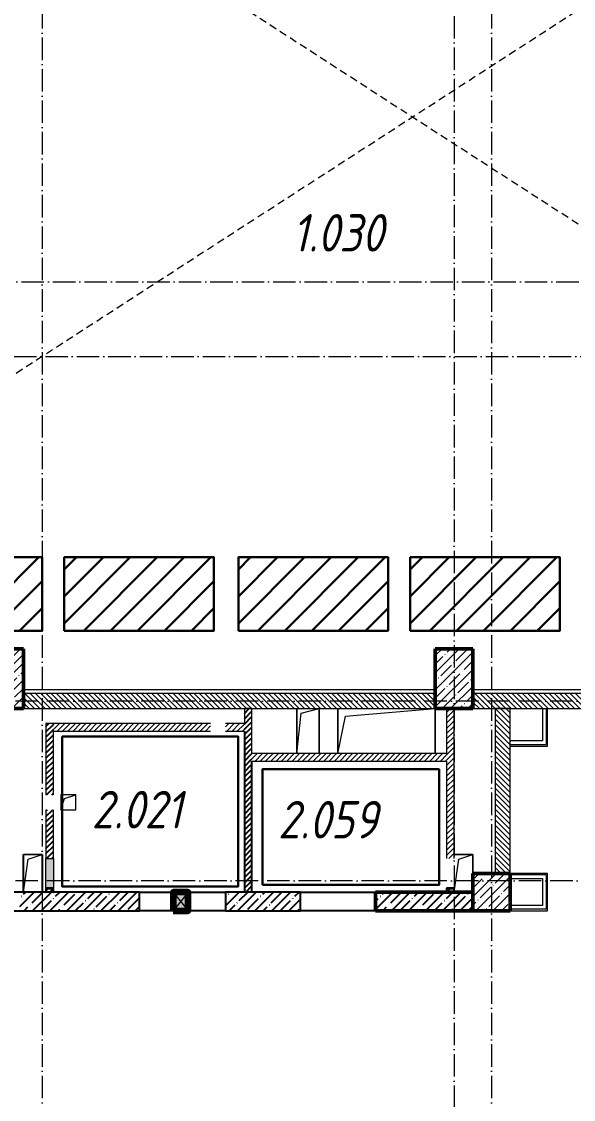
# Model space of a CAD drawing. Header units: millimetres. Extents: x -356862 to 418287, y 0 to 839748.
# Drawn here: x 41633 to 49003, y 523678 to 538072 of the extents above; entities that cross this region are included whole.
import ezdxf

# ---------------------------------------------------------------- set-up
doc = ezdxf.new("R2010")
doc.units = ezdxf.units.MM
doc.linetypes.add('200_ШТРИХ_ш1п0_6_', pattern=[160, 100, -60])
doc.linetypes.add('50_200_ШТРИХ_1Т_ш5_п1_п1_', pattern=[700, 500, -100, 0, -100])
for name, color, linetype, lineweight in [('0) строит. леса', 20, 'Continuous', 30), ('9.7) Заделка 956 шт', 6, 'Continuous', 158), ('A-DETL-____-OTLN-3', 7, '200_ШТРИХ_ш1п0_6_', 9), ('A-DETL-GENF-OTLN', 7, 'Continuous', 9), ('A-FLOR-____-OTLN', 7, 'Continuous', 9), ('A-GENM-____-MCUT', 7, 'Continuous', 25), ('A-GENM-____-OTLN', 7, 'Continuous', 9), ('A-GENM-____-OTLN-1', 7, 'Continuous', 25), ('A-GLAZ-____-OTLN', 7, 'Continuous', 9), ('A-WALL-____-MCUT', 7, 'Continuous', 13), ('A-WALL-____-MCUT-2', 7, 'Continuous', 50), ('A-WALL-____-PATT-1', 7, 'Continuous', 9), ('A-WALL-FNSH-MCUT-1', 7, 'Continuous', 9), ('B2.6.1)', 212, 'Continuous', 30), ('B2.8)', 183, 'Continuous', 30), ('S-COLS-____-MCUT', 7, 'Continuous', 50), ('S-COLS-____-OTLN', 7, 'Continuous', 9), ('S-GRID-____-OTLN-1', 7, '50_200_ШТРИХ_1Т_ш5_п1_п1_', 9), ('Марки помещений', 7, 'Continuous', 9)]:
    doc.layers.add(name, color=color, linetype=linetype, lineweight=lineweight)
doc.layers.add('A-GLAZ-____-OTLN-1', color=7, linetype='Continuous', lineweight=9, true_color=0xc0c0c0)
doc.styles.add('ISOCPEUR_I_2', font='isocpeui.ttf', dxfattribs={"width": 0.85, "height": 2.3})
pattern_1 = [(135, (-15591.663, 459015.94), (-35.35534, -35.35534), [])]
pattern_2 = [(45, (-15591.663, 459015.94), (-35.35534, 35.35534), [])]

# ---------------------------------------------------------------- blocks, each defined once
blk = doc.blocks.new('BSC_Колонна _Прямоугольная - 500х500-V78-АР1_План отверстий 2 этажа в осях 1-64_Ю-ЯЯ')
at = {"layer": 'S-COLS-____-OTLN'}
h = blk.add_hatch(dxfattribs=at)
h.set_pattern_fill('FP_90', color=256, style=0, pattern_type=2)
h.set_pattern_definition([(45, (-63500, -67431.04), (-114.04925, 114.04925), []), (45, (-63385.95, -67431.04), (-114.04925, 114.04925), [201.613, -40.323, 3.353, -36.97])])
h.paths.add_polyline_path([(-250, -250), (250, -250), (250, 250), (-250, 250)], flags=0)
at = {"layer": 'S-COLS-____-MCUT'}
for p, q in [((250, 250), (-250, 250)), ((-250, 250), (-250, -250)), ((250, -250), (250, 250)), ((-250, -250), (250, -250))]:
    blk.add_line(p, q, dxfattribs=at)
blk = doc.blocks.new('BSC_Колонна _Прямоугольная - 500х800-V86-АР1_План отверстий 2 этажа в осях 1-64_Ю-ЯЯ')
at = {"layer": 'S-COLS-____-OTLN'}
h = blk.add_hatch(dxfattribs=at)
h.set_pattern_fill('FP_99', color=256, style=0, pattern_type=2)
h.set_pattern_definition([(225, (57000, 70281.04), (114.04925, -114.04925), []), (225, (56885.95, 70281.04), (114.04925, -114.04925), [201.613, -40.323, 3.353, -36.97])])
h.paths.add_polyline_path([(-250, 400), (-250, -400), (250, -400), (250, 400)], flags=0)
at = {"layer": 'S-COLS-____-MCUT'}
for p, q in [((250, 400), (-250, 400)), ((-250, 400), (-250, -400)), ((250, -400), (250, 400)), ((-250, -400), (250, -400))]:
    blk.add_line(p, q, dxfattribs=at)
blk = doc.blocks.new('BSC_Колонна _Прямоугольная - 500х800-V87-АР1_План отверстий 2 этажа в осях 1-64_Ю-ЯЯ')
at = {"layer": 'S-COLS-____-OTLN'}
h = blk.add_hatch(dxfattribs=at)
h.set_pattern_fill('FP_100', color=256, style=0, pattern_type=2)
h.set_pattern_definition([(225, (63000, 70281.04), (114.04925, -114.04925), []), (225, (62885.95, 70281.04), (114.04925, -114.04925), [201.613, -40.323, 3.353, -36.97])])
h.paths.add_polyline_path([(-250, 400), (-250, -400), (250, -400), (250, 400)], flags=0)
at = {"layer": 'S-COLS-____-MCUT'}
for p, q in [((250, 400), (-250, 400)), ((-250, 400), (-250, -400)), ((250, -400), (250, 400)), ((-250, -400), (250, -400))]:
    blk.add_line(p, q, dxfattribs=at)
blk = doc.blocks.new('AR_Отверстие Ниша - Лючок-32404066-АР1_План отверстий 2 этажа в осях 1-64_Ю-ЯЯ')
at = {"layer": 'A-GLAZ-____-OTLN'}
blk.add_hatch(color=256, dxfattribs=at).paths.add_polyline_path([(200, -50), (200, 50), (-200, 50), (-200, -50)], flags=0)
for p, q in [((-200, 50), (200, 50)), ((-200, -50), (-200, 50)), ((200, -50), (-200, -50))]:
    blk.add_line(p, q, dxfattribs=at)
blk = doc.blocks.new('154_Фахверк_СКБ_Швеллер - Тип_100_3960_зеркало-29769493-АР1_План отверстий 2 этажа в осях 1-64_Ю-ЯЯ')
at = {"layer": 'A-GENM-____-MCUT'}
for p, q in [((175, 50), (125, 50)), ((125, 50), (125, -50)), ((128, 47), (175, 47)), ((128, -47), (128, 47)), ((175, 47), (175, 50)), ((125, -50), (175, -50)), ((175, -47), (128, -47)), ((175, -50), (175, -47))]:
    blk.add_line(p, q, dxfattribs=at)
blk = doc.blocks.new('AR_Отверстие прямоугольное _в плите_ - AR_Отверстие прямоугольное _в плите_-30459229-АР1_План отверстий 2 этажа в осях 1-64_Ю-ЯЯ')
at = {"layer": 'A-GENM-____-OTLN'}
for p, q in [((125, 250), (-125, 250)), ((-125, 250), (-125, -250)), ((-125, -250), (-63, 188)), ((-63, 188), (125, 250)), ((125, -250), (125, 250))]:
    blk.add_line(p, q, dxfattribs=at)
blk = doc.blocks.new('AR_Отверстие прямоугольное _в плите_ - AR_Отверстие прямоугольное _в плите_-30459207-АР1_План отверстий 2 этажа в осях 1-64_Ю-ЯЯ')
at = {"layer": 'A-GENM-____-OTLN'}
for p, q in [((100, 100), (-100, 100)), ((-100, 100), (-100, -100)), ((-100, -100), (-50, 50)), ((-50, 50), (100, 100)), ((100, -100), (100, 100)), ((-100, -100), (100, -100))]:
    blk.add_line(p, q, dxfattribs=at)
blk = doc.blocks.new('AR_Отверстие прямоугольное _в плите_ - AR_Отверстие прямоугольное _в плите_-V162-АР1_План отверстий 2 этажа в осях 1-64_Ю-ЯЯ')
at = {"layer": 'A-GENM-____-OTLN'}
for p, q in [((125, 250), (-125, 250)), ((-125, -250), (-63, 188)), ((-63, 188), (125, 250)), ((125, 0), (125, 250))]:
    blk.add_line(p, q, dxfattribs=at)
blk = doc.blocks.new('AR_Отверстие прямоугольное _в плите_ - AR_Отверстие прямоугольное _в плите_-30552610-АР1_План отверстий 2 этажа в осях 1-64_Ю-ЯЯ')
at = {"layer": 'A-GENM-____-OTLN'}
for p, q in [((-150, 300), (-150, -300)), ((-90, 240), (150, 300)), ((150, -300), (150, 300)), ((-150, -300), (-90, 240))]:
    blk.add_line(p, q, dxfattribs=at)
blk = doc.blocks.new('AR_Отверстие прямоугольное _в стене__БезПР - AR_Отверстие прямоугольное _в стене__БезПР-30578456-АР1_План отверстий 2 этажа в осях 1-64_Ю-ЯЯ')
at = {"layer": 'A-GLAZ-____-OTLN-1'}
blk.add_hatch(color=256, dxfattribs=at).paths.add_polyline_path([(100, -125), (100, 125), (-100, 125), (-100, -125)], flags=0)
at = {"layer": 'A-DETL-GENF-OTLN'}
for p, q in [((-100, -125), (-100, 125)), ((-100, 125), (100, 125)), ((100, 125), (-100, -125)), ((-100, 125), (100, -125)), ((100, 125), (-100, 125)), ((-100, 125), (-100, -125)), ((100, 125), (100, -125)), ((100, -125), (100, 125)), ((100, -125), (-100, -125)), ((-100, -125), (100, -125))]:
    blk.add_line(p, q, dxfattribs=at)
at = {"layer": 'A-GLAZ-____-OTLN'}
blk.add_line((100, 125), (-100, 125), dxfattribs=at)
blk = doc.blocks.new('AR_Отверстие прямоугольное _в плите_ - AR_Отверстие прямоугольное _в плите_-30552510-АР1_План отверстий 2 этажа в осях 1-64_Ю-ЯЯ')
at = {"layer": 'A-GENM-____-OTLN'}
for p, q in [((-650, 300), (-650, -300)), ((-550, 200), (650, 300)), ((650, -300), (650, 300)), ((-650, -300), (-550, 200))]:
    blk.add_line(p, q, dxfattribs=at)
blk = doc.blocks.new('2этаж')
at = {"layer": 'S-GRID-____-OTLN-1', "color": 251, "ltscale": 0.6, "true_color": 0x636466}
for p, q in [((47408.3, 549908.8), (47408.3, 511907.5)), ((41908.3, 549620.5), (41908.3, 512048.6)), ((47908.3, 549620.5), (47908.3, 512048.6)), ((33650.4, 534597), (88482.7, 534597)), ((18845.8, 533597), (88482.7, 533597)), ((88482.7, 528997), (33650.4, 528997)), ((88482.7, 526597), (-20260.4, 526597))]:
    blk.add_line(p, q, dxfattribs=at)

msp = doc.modelspace()

# ---------------------------------------------------------------- hatches: boundary and pattern name
h = msp.add_hatch()
h.set_pattern_fill('FP_5', color=256, style=0, pattern_type=2)
h.set_pattern_definition(pattern_2)
h.paths.add_polyline_path([(44708.3366, 526446.983), (44708.3366, 528896.983), (44608.3366, 528896.983), (44608.3366, 526446.983)], flags=0)
h = msp.add_hatch()
h.set_pattern_fill('FP_5', color=256, style=0, pattern_type=2)
h.set_pattern_definition(pattern_2)
h.paths.add_polyline_path([(41961.3366, 526446.983), (42055.3366, 526446.983), (42055.3366, 526493.983), (41961.3366, 526493.983)], flags=0)
h.paths.add_polyline_path([(41958.3366, 526896.983), (42058.3366, 526896.983), (42058.3366, 527546.983), (41958.3366, 527546.983), (41958.3366, 527541.4193)], flags=0)
h.paths.add_polyline_path([(41958.3366, 527746.983), (42058.3366, 527746.983), (42058.3366, 528696.983), (41958.3366, 528696.983)], flags=0)
h = msp.add_hatch()
h.set_pattern_fill('FP_13', color=256, style=0, pattern_type=2)
h.set_pattern_definition([(45, (-15591.66, 459015.94), (-114.04925, 114.04925), []), (45, (-15477.61, 459015.94), (-114.04925, 114.04925), [201.612, -40.322, 3.353, -36.97])])
h.paths.add_polyline_path([(47658.3366, 526196.983), (47658.3366, 526446.983), (46358.3366, 526446.983), (46358.3366, 526196.983), (47408.3366, 526196.983)], flags=0)
h.paths.add_polyline_path([(45358.3366, 526196.983), (45358.3366, 526446.983), (44358.3366, 526446.983), (44358.3366, 526196.983), (44488.1782, 526196.983)], flags=0)
h.paths.add_polyline_path([(41958.3366, 526196.983), (43208.3366, 526196.983), (43208.3366, 526446.983), (41608.3366, 526446.983), (41608.3366, 526196.983)], flags=0)
at = {"layer": '0) строит. леса'}
h = msp.add_hatch(dxfattribs=at)
h.set_pattern_fill('ANSI31', color=256, scale=80)
h.set_pattern_definition([(45, (40346.8, 675955.88), (-179.60512, 179.60512), [])])
h.paths.add_polyline_path([(39906.5794, 529937.3836), (41906.5794, 529937.3836), (41906.5794, 530917.3836), (39906.5794, 530917.3836)])
h = msp.add_hatch(dxfattribs=at)
h.set_pattern_fill('ANSI31', color=256, scale=80)
h.set_pattern_definition([(45, (42642.93, 675955.88), (-179.60512, 179.60512), [])])
h.paths.add_polyline_path([(42202.7034, 529937.3836), (44202.7034, 529937.3836), (44202.7034, 530917.3836), (42202.7034, 530917.3836)])
h = msp.add_hatch(dxfattribs=at)
h.set_pattern_fill('ANSI31', color=256, scale=80)
h.set_pattern_definition([(45, (44968.9, 675955.88), (-179.60512, 179.60512), [])])
h.paths.add_polyline_path([(44528.6681, 529937.3836), (46528.6681, 529937.3836), (46528.6681, 530917.3836), (44528.6681, 530917.3836)])
h = msp.add_hatch(dxfattribs=at)
h.set_pattern_fill('ANSI31', color=256, scale=80)
h.set_pattern_definition([(45, (47262.9, 675955.88), (-179.60512, 179.60512), [])])
h.paths.add_polyline_path([(46822.6812, 529937.3836), (48822.6812, 529937.3836), (48822.6812, 530917.3836), (46822.6812, 530917.3836)])
at = {"layer": 'A-WALL-____-PATT-1'}
h = msp.add_hatch(dxfattribs=at)
h.set_pattern_fill('FP_6', color=256, style=0, pattern_type=2)
h.set_pattern_definition(pattern_1)
h.paths.add_polyline_path([(47158.3366, 528896.983), (47158.3366, 529096.983), (41658.3366, 529096.983), (41658.3366, 528896.983), (46255.6789, 528896.983)], flags=0)
h = msp.add_hatch(dxfattribs=at)
h.set_pattern_fill('FP_6', color=256, style=0, pattern_type=2)
h.set_pattern_definition(pattern_1)
h.paths.add_polyline_path([(53108.3366, 528896.983), (53108.3366, 529096.983), (47658.3366, 529096.983), (47658.3366, 528896.983), (51558.1809, 528896.983)], flags=0)
h = msp.add_hatch(dxfattribs=at)
h.set_pattern_fill('FP_5', color=256, style=0, pattern_type=2)
h.set_pattern_definition(pattern_2)
h.paths.add_polyline_path([(47311.3366, 526446.983), (47405.3366, 526446.983), (47405.3366, 526493.983), (47311.3366, 526493.983)], flags=0)
h.paths.add_polyline_path([(47408.3366, 526896.983), (47408.3366, 528896.983), (47308.3366, 528896.983), (47308.3366, 526896.983), (47382.6223, 526896.983)], flags=0)
h = msp.add_hatch(dxfattribs=at)
h.set_pattern_fill('FP_6', color=256, style=0, pattern_type=2)
h.set_pattern_definition(pattern_1)
h.paths.add_polyline_path([(47958.3366, 526696.983), (48158.3366, 526696.983), (48158.3366, 528896.983), (47958.3366, 528896.983)], flags=0)
h = msp.add_hatch(dxfattribs=at)
h.set_pattern_fill('FP_5', color=256, style=0, pattern_type=2)
h.set_pattern_definition(pattern_2)
h.paths.add_polyline_path([(42058.3366, 528596.983), (44158.3366, 528596.983), (44158.3366, 528696.983), (42058.3366, 528696.983)], flags=0)
h.paths.add_polyline_path([(44608.3366, 528596.983), (44608.3366, 528696.983), (44358.3366, 528696.983), (44358.3366, 528596.983), (44488.1782, 528596.983)], flags=0)
h = msp.add_hatch(dxfattribs=at)
h.set_pattern_fill('FP_5', color=256, style=0, pattern_type=2)
h.set_pattern_definition(pattern_2)
h.paths.add_polyline_path([(44708.3366, 528196.983), (47308.3366, 528196.983), (47308.3366, 528296.983), (44708.3366, 528296.983)], flags=0)

# ---------------------------------------------------------------- linework, layer by layer
for p, q in [((44608.3366, 528596.983), (44608.3366, 526446.983)), ((44708.3366, 526446.983), (44708.3366, 528196.983)), ((41658.3366, 526446.983), (41658.3366, 526946.983)), ((41908.3366, 526946.983), (41908.3366, 526446.983)), ((41958.3366, 526446.983), (40158.3366, 526446.983)), ((42055.3366, 526446.983), (41961.3366, 526446.983)), ((43208.3366, 526446.983), (42058.3366, 526446.983)), ((43208.3366, 526196.983), (43208.3366, 526446.983)), ((43208.3366, 526446.983), (43659.7394, 526446.983)), ((43859.7394, 526446.983), (44358.3366, 526446.983)), ((45358.3366, 526446.983), (44358.3366, 526446.983)), ((44358.3366, 526446.983), (44358.3366, 526196.983)), ((45358.3366, 526196.983), (45358.3366, 526446.983)), ((45358.3366, 526446.983), (46358.3366, 526446.983)), ((38708.3366, 526196.983), (43208.3366, 526196.983)), ((43659.7394, 526196.983), (43208.3366, 526196.983)), ((44358.3366, 526196.983), (43859.7394, 526196.983)), ((44358.3366, 526196.983), (45358.3366, 526196.983)), ((46358.3366, 526196.983), (45358.3366, 526196.983))]:
    msp.add_line(p, q)
at = {"layer": '0) строит. леса'}
for points in [[(39906.5794, 529937.3836), (41906.5794, 529937.3836), (41906.5794, 530917.3836), (39906.5794, 530917.3836)], [(42202.7034, 529937.3836), (44202.7034, 529937.3836), (44202.7034, 530917.3836), (42202.7034, 530917.3836)], [(44528.6681, 529937.3836), (46528.6681, 529937.3836), (46528.6681, 530917.3836), (44528.6681, 530917.3836)], [(46822.6812, 529937.3836), (48822.6812, 529937.3836), (48822.6812, 530917.3836), (46822.6812, 530917.3836)]]:
    msp.add_lwpolyline(points, close=True, dxfattribs=at)
at = {"layer": '9.7) Заделка 956 шт'}
msp.add_lwpolyline([(43659.7394, 526196.983), (43859.7394, 526196.983), (43859.7394, 526446.983), (43659.7394, 526446.983)], close=True, dxfattribs=at)
at = {"layer": 'A-DETL-____-OTLN-3'}
for p, q in [((35408.3366, 544196.983), (58308.3366, 529396.983)), ((58308.3366, 544196.983), (35408.3366, 529396.983))]:
    msp.add_line(p, q, dxfattribs=at)
at = {"layer": 'A-FLOR-____-OTLN'}
for p, q in [((47158.3366, 529146.983), (41658.3366, 529146.983)), ((53108.3366, 529146.983), (47658.3366, 529146.983)), ((45307.0447, 528296.983), (45307.0447, 528896.983)), ((45607.0447, 528896.983), (45607.0447, 528296.983)), ((45858.3366, 528296.983), (45858.3366, 528896.983)), ((47158.3366, 528896.983), (47158.3366, 528296.983)), ((41658.3366, 526946.983), (41908.3366, 526946.983)), ((47408.3366, 526946.983), (47658.3366, 526946.983)), ((47658.3366, 526946.983), (47658.3366, 526696.983))]:
    msp.add_line(p, q, dxfattribs=at)
at = {"layer": 'A-WALL-____-MCUT'}
for p, q in [((47158.3366, 529096.983), (41658.3366, 529096.983)), ((53108.3366, 529096.983), (47658.3366, 529096.983)), ((41658.3366, 528896.983), (47158.3366, 528896.983)), ((47658.3366, 528896.983), (53108.3366, 528896.983)), ((48158.3366, 528896.983), (47958.3366, 528896.983)), ((47958.3366, 528896.983), (47958.3366, 526696.983)), ((48158.3366, 526696.983), (48158.3366, 528896.983)), ((48588.3366, 528896.983), (48588.3366, 528466.983)), ((48638.3366, 528896.983), (48638.3366, 528416.983)), ((48588.3366, 528466.983), (48158.3366, 528466.983)), ((48158.3366, 528416.983), (48638.3366, 528416.983)), ((48638.3366, 526676.983), (48158.3366, 526676.983)), ((48158.3366, 526626.983), (48588.3366, 526626.983)), ((48588.3366, 526626.983), (48588.3366, 526266.983)), ((48638.3366, 526676.983), (48638.3366, 526216.983)), ((48588.3366, 526266.983), (48158.3366, 526266.983)), ((48638.3366, 526216.983), (48158.3366, 526216.983))]:
    msp.add_line(p, q, dxfattribs=at)
at = {"layer": 'A-WALL-____-MCUT-2'}
for p, q in [((47308.3366, 526446.983), (46358.3366, 526446.983)), ((46358.3366, 526446.983), (46358.3366, 526196.983)), ((47405.3366, 526446.983), (47311.3366, 526446.983)), ((47658.3366, 526446.983), (47408.3366, 526446.983)), ((46358.3366, 526196.983), (47658.3366, 526196.983))]:
    msp.add_line(p, q, dxfattribs=at)
at = {"layer": 'A-WALL-FNSH-MCUT-1'}
for p, q in [((44608.3366, 528896.983), (44608.3366, 528696.983)), ((44708.3366, 528896.983), (44608.3366, 528896.983)), ((44708.3366, 528296.983), (44708.3366, 528896.983)), ((47308.3366, 528896.983), (47308.3366, 528296.983)), ((47408.3366, 526896.983), (47408.3366, 528896.983)), ((48658.3366, 528396.983), (48658.3366, 528896.983)), ((41958.3366, 528696.983), (41958.3366, 527746.983)), ((44158.3366, 528696.983), (41958.3366, 528696.983)), ((44608.3366, 528696.983), (44358.3366, 528696.983)), ((42058.3366, 527746.983), (42058.3366, 528596.983)), ((42058.3366, 528596.983), (44158.3366, 528596.983)), ((44358.3366, 528596.983), (44608.3366, 528596.983)), ((47308.3366, 528296.983), (44708.3366, 528296.983)), ((48158.3366, 528396.983), (48658.3366, 528396.983)), ((44708.3366, 528196.983), (47308.3366, 528196.983)), ((47308.3366, 528196.983), (47308.3366, 526896.983)), ((41958.3366, 527546.983), (41958.3366, 526896.983)), ((42058.3366, 526896.983), (42058.3366, 527546.983)), ((48658.3366, 526696.983), (48158.3366, 526696.983)), ((48658.3366, 526196.983), (48658.3366, 526696.983)), ((48158.3366, 526196.983), (48658.3366, 526196.983))]:
    msp.add_line(p, q, dxfattribs=at)
at = {"layer": 'B2.6.1)'}
msp.add_lwpolyline([(42174.7007, 528524.2468), (44527.2433, 528524.2468), (44527.2433, 526521.5844), (42174.7007, 526521.5844)], close=True, dxfattribs=at)
at = {"layer": 'B2.8)'}
msp.add_lwpolyline([(44848.6258, 526543.5601), (47208.1642, 526543.5601), (47208.1642, 528087.5534), (44848.6258, 528087.5534)], close=True, dxfattribs=at)
at = {"layer": 'S-GRID-____-OTLN-1', "color": 251, "ltscale": 0.6, "true_color": 0x636466}
for p, q in [((47408.3366, 549908.7924), (47408.3366, 511907.5288)), ((47408.3366, 549908.7924), (47408.3366, 511907.5288)), ((41908.3366, 549620.5347), (41908.3366, 512048.6475)), ((41908.3366, 549620.5347), (41908.3366, 512048.6475)), ((47908.3366, 549620.5347), (47908.3366, 512048.6475)), ((47908.3366, 549620.5347), (47908.3366, 512048.6475)), ((33650.3543, 534596.983), (88482.7432, 534596.983)), ((33650.3543, 534596.983), (88482.7432, 534596.983)), ((18845.7826, 533596.983), (88482.7432, 533596.983)), ((18845.7826, 533596.983), (88482.7432, 533596.983)), ((88482.7432, 528996.983), (33650.3543, 528996.983)), ((88482.7432, 528996.983), (33650.3543, 528996.983)), ((88482.7432, 526596.983), (-20260.4336, 526596.983)), ((88482.7432, 526596.983), (-20260.4336, 526596.983))]:
    msp.add_line(p, q, dxfattribs=at)

# ---------------------------------------------------------------- block references
at = {"color": 18, "true_color": 0x000000}
msp.add_blockref('2этаж', (0, 0), dxfattribs=at)
for name, p in [('AR_Отверстие прямоугольное _в плите_ - AR_Отверстие прямоугольное _в плите_-30459229-АР1_План отверстий 2 этажа в осях 1-64_Ю-ЯЯ', (41783.3366, 526696.983)), ('AR_Отверстие прямоугольное _в стене__БезПР - AR_Отверстие прямоугольное _в стене__БезПР-30578456-АР1_План отверстий 2 этажа в осях 1-64_Ю-ЯЯ', (43759.7394, 526321.983))]:
    msp.add_blockref(name, p)
at = {"rotation": 270}
for name, p in [('AR_Отверстие Ниша - Лючок-32404066-АР1_План отверстий 2 этажа в осях 1-64_Ю-ЯЯ', (42008.3366, 526696.983)), ('154_Фахверк_СКБ_Швеллер - Тип_100_3960_зеркало-29769493-АР1_План отверстий 2 этажа в осях 1-64_Ю-ЯЯ', (42008.3366, 526621.983))]:
    msp.add_blockref(name, p, dxfattribs=at)
at = {"layer": 'A-GENM-____-OTLN'}
for name, p in [('AR_Отверстие прямоугольное _в плите_ - AR_Отверстие прямоугольное _в плите_-30552610-АР1_План отверстий 2 этажа в осях 1-64_Ю-ЯЯ', (45457.0447, 528596.983)), ('AR_Отверстие прямоугольное _в плите_ - AR_Отверстие прямоугольное _в плите_-30552510-АР1_План отверстий 2 этажа в осях 1-64_Ю-ЯЯ', (46508.3366, 528596.983)), ('AR_Отверстие прямоугольное _в плите_ - AR_Отверстие прямоугольное _в плите_-30459207-АР1_План отверстий 2 этажа в осях 1-64_Ю-ЯЯ', (42258.3366, 527646.983)), ('AR_Отверстие прямоугольное _в плите_ - AR_Отверстие прямоугольное _в плите_-V162-АР1_План отверстий 2 этажа в осях 1-64_Ю-ЯЯ', (47533.3366, 526696.983))]:
    msp.add_blockref(name, p, dxfattribs=at)
at = {"layer": 'A-GENM-____-OTLN-1', "rotation": 270}
msp.add_blockref('154_Фахверк_СКБ_Швеллер - Тип_100_3960_зеркало-29769493-АР1_План отверстий 2 этажа в осях 1-64_Ю-ЯЯ', (47358.3366, 526621.983), dxfattribs=at)
at = {"layer": 'S-COLS-____-OTLN', "rotation": 180}
for name, p in [('BSC_Колонна _Прямоугольная - 500х800-V86-АР1_План отверстий 2 этажа в осях 1-64_Ю-ЯЯ', (41408.3366, 529296.983)), ('BSC_Колонна _Прямоугольная - 500х800-V87-АР1_План отверстий 2 этажа в осях 1-64_Ю-ЯЯ', (47408.3366, 529296.983))]:
    msp.add_blockref(name, p, dxfattribs=at)
at = {"layer": 'S-COLS-____-OTLN'}
msp.add_blockref('BSC_Колонна _Прямоугольная - 500х500-V78-АР1_План отверстий 2 этажа в осях 1-64_Ю-ЯЯ', (47908.3366, 526446.983), dxfattribs=at)

# ---------------------------------------------------------------- texts
at = {"layer": 'Марки помещений', "char_height": 500, "attachment_point": 1, "style": 'ISOCPEUR_I_2'}
for s, insert, width in [('1.030', (45248.0121, 535500.8781), 737.5525), ('2.021', (42568.5468, 527798.0996), 737.5525), ('2.059', (45057.8729, 527663.7558), 785.65375)]:
    msp.add_mtext(s, dxfattribs=dict(at, insert=insert, width=width))

doc.saveas('drawing.dxf')
